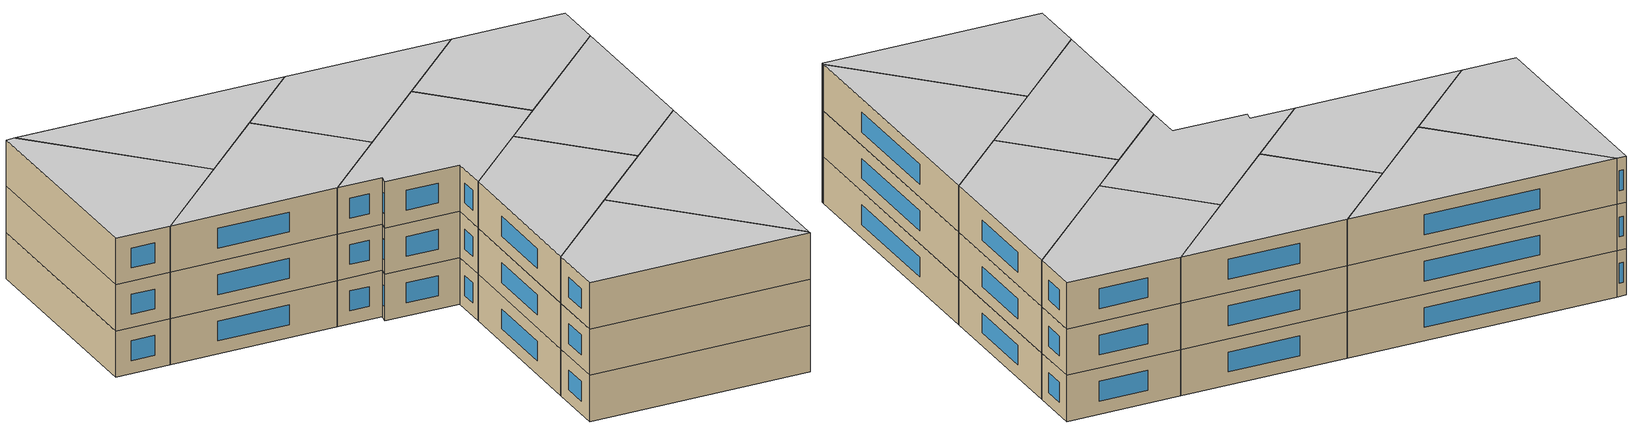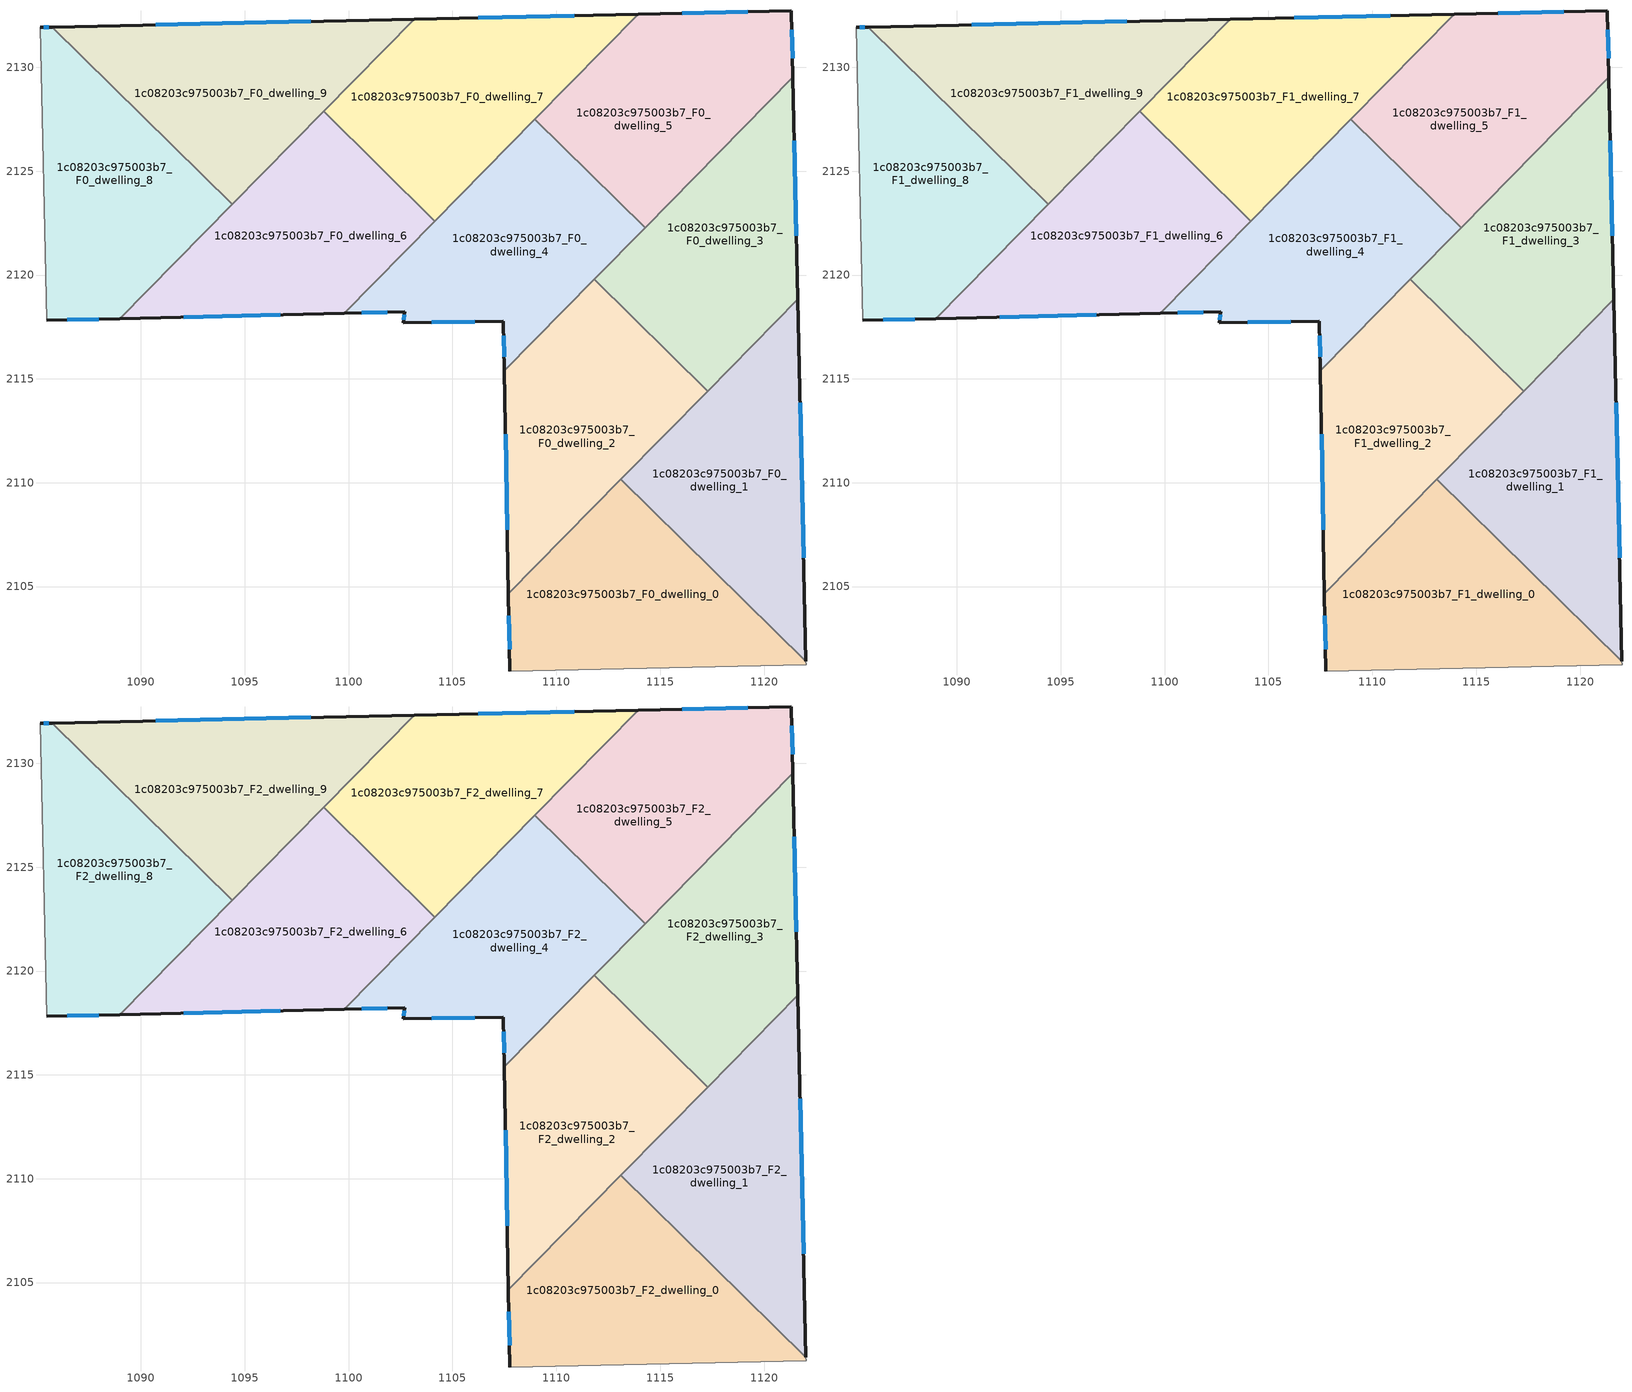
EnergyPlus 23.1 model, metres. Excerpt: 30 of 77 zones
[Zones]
1c08203c975003b7_F0_dwelling_0
 floor ground (EU_floor_Construction): 1122.02,2101.4 1122.02,2101.24 1107.77,2100.92 1107.7,2104.67 1113.1,2110.17 z0
 wall outside (EU_wall_Construction): 1107.7,2104.67 1107.77,2100.92 z0:3
 wall adiabatic (EU_wall_Construction): 1107.77,2100.92 1122.02,2101.24 1122.02,2101.4 z0:3
 wall to 1c08203c975003b7_F0_dwelling_1 (EU_wall_Construction): 1122.02,2101.4 1113.1,2110.17 z0:3
 wall to 1c08203c975003b7_F0_dwelling_2 (EU_wall_Construction): 1113.1,2110.17 1107.7,2104.67 z0:3
 window (EU_Window_Construction): 1107.71,2103.6 1107.74,2101.99 z0.86:2.14
1c08203c975003b7_F0_dwelling_1
 floor ground (EU_floor_Construction): 1121.63,2118.83 1122.02,2101.4 1113.1,2110.17 z0
 wall outside (EU_wall_Construction): 1122.02,2101.4 1121.63,2118.83 z0:3
 wall to 1c08203c975003b7_F0_dwelling_3 (EU_wall_Construction): 1121.63,2118.83 1117.28,2114.41 z0:3
 wall to 1c08203c975003b7_F0_dwelling_2 (EU_wall_Construction): 1117.28,2114.41 1113.1,2110.16 z0:3
 window (EU_Window_Construction): 1121.91,2106.38 1121.74,2113.85 z0.86:2.14
1c08203c975003b7_F0_dwelling_2
 floor ground (EU_floor_Construction): 1117.28,2114.41 1107.7,2104.67 1107.5,2115.39 1111.82,2119.79 z0
 wall outside (EU_wall_Construction): 1107.5,2115.39 1107.7,2104.67 z0:3
 wall to 1c08203c975003b7_F0_dwelling_3 (EU_wall_Construction): 1117.28,2114.41 1111.82,2119.79 z0:3
 wall to 1c08203c975003b7_F0_dwelling_4 (EU_wall_Construction): 1111.82,2119.79 1107.5,2115.39 z0:3
 window (EU_Window_Construction): 1107.55,2112.32 1107.64,2107.73 z0.86:2.14
1c08203c975003b7_F0_dwelling_3
 floor ground (EU_floor_Construction): 1121.39,2129.51 1121.63,2118.83 1117.28,2114.41 1111.82,2119.79 z0
 wall outside (EU_wall_Construction): 1121.63,2118.83 1121.39,2129.51 z0:3
 wall to 1c08203c975003b7_F0_dwelling_5 (EU_wall_Construction): 1121.39,2129.51 1114.28,2122.28 z0:3
 wall to 1c08203c975003b7_F0_dwelling_4 (EU_wall_Construction): 1114.28,2122.28 1111.82,2119.79 z0:3
 window (EU_Window_Construction): 1121.56,2121.88 1121.46,2126.46 z0.86:2.14
1c08203c975003b7_F0_dwelling_4
 floor ground (EU_floor_Construction): 1114.28,2122.28 1107.5,2115.39 1107.45,2117.77 1102.63,2117.7 1102.7,2118.23 1099.79,2118.16 1108.97,2127.5 z0
 wall outside (EU_wall_Construction): 1099.79,2118.16 1102.7,2118.23 1102.63,2117.7 1107.45,2117.77 1107.5,2115.39 z0:3
 wall to 1c08203c975003b7_F0_dwelling_5 (EU_wall_Construction): 1114.28,2122.28 1108.97,2127.5 z0:3
 wall to 1c08203c975003b7_F0_dwelling_7 (EU_wall_Construction): 1108.97,2127.5 1104.15,2122.6 z0:3
 wall to 1c08203c975003b7_F0_dwelling_6 (EU_wall_Construction): 1104.15,2122.6 1099.79,2118.16 z0:3
 window (EU_Window_Construction): 1107.46,2117.09 1107.48,2116.07 / 1104.01,2117.72 1106.08,2117.75 / 1102.68,2118.08 1102.65,2117.85 / 1100.62,2118.18 1101.87,2118.21 z0.86:2.14
1c08203c975003b7_F0_dwelling_5
 floor ground (EU_floor_Construction): 1121.32,2132.72 1121.39,2129.51 1114.28,2122.28 1108.97,2127.5 1113.95,2132.56 z0
 wall outside (EU_wall_Construction): 1121.39,2129.51 1121.32,2132.72 1113.95,2132.56 z0:3
 wall to 1c08203c975003b7_F0_dwelling_7 (EU_wall_Construction): 1113.95,2132.56 1108.97,2127.5 z0:3
 window (EU_Window_Construction): 1119.22,2132.68 1116.06,2132.61 / 1121.37,2130.43 1121.34,2131.81 z0.86:2.14
1c08203c975003b7_F0_dwelling_6
 floor ground (EU_floor_Construction): 1104.16,2122.6 1099.79,2118.16 1088.98,2117.91 1098.79,2127.88 z0
 wall outside (EU_wall_Construction): 1088.98,2117.91 1099.79,2118.16 z0:3
 wall to 1c08203c975003b7_F0_dwelling_7 (EU_wall_Construction): 1104.16,2122.6 1098.79,2127.88 z0:3
 wall to 1c08203c975003b7_F0_dwelling_8 (EU_wall_Construction): 1094.4,2123.41 1088.98,2117.91 z0:3
 wall to 1c08203c975003b7_F0_dwelling_9 (EU_wall_Construction): 1098.79,2127.88 1094.4,2123.41 z0:3
 window (EU_Window_Construction): 1092.07,2117.98 1096.7,2118.09 z0.86:2.14
1c08203c975003b7_F0_dwelling_7
 floor ground (EU_floor_Construction): 1113.95,2132.56 1104.16,2122.6 1098.79,2127.88 1103.16,2132.32 z0
 wall outside (EU_wall_Construction): 1113.95,2132.56 1103.16,2132.32 z0:3
 wall to 1c08203c975003b7_F0_dwelling_9 (EU_wall_Construction): 1103.16,2132.32 1098.79,2127.88 z0:3
 window (EU_Window_Construction): 1110.87,2132.49 1106.25,2132.39 z0.86:2.14
1c08203c975003b7_F0_dwelling_8
 floor ground (EU_floor_Construction): 1094.4,2123.41 1088.98,2117.91 1085.45,2117.82 1085.14,2131.92 1085.73,2131.93 z0
 wall outside (EU_wall_Construction): 1085.45,2117.82 1088.98,2117.91 / 1085.73,2131.93 1085.14,2131.92 z0:3
 wall adiabatic (EU_wall_Construction): 1085.14,2131.92 1085.45,2117.82 z0:3
 wall to 1c08203c975003b7_F0_dwelling_9 (EU_wall_Construction): 1094.4,2123.41 1085.73,2131.93 z0:3
 window (EU_Window_Construction): 1086.46,2117.85 1087.98,2117.88 / 1085.56,2131.93 1085.31,2131.92 z0.86:2.14
1c08203c975003b7_F0_dwelling_9
 floor ground (EU_floor_Construction): 1103.16,2132.32 1094.4,2123.41 1085.73,2131.93 z0
 wall outside (EU_wall_Construction): 1103.16,2132.32 1085.73,2131.93 z0:3
 window (EU_Window_Construction): 1098.18,2132.21 1090.71,2132.04 z0.86:2.14
1c08203c975003b7_F1_dwelling_0
 floor to 1c08203c975003b7_F0_dwelling_0 (EU_floor_Construction): 1122.02,2101.4 1122.02,2101.24 1107.77,2100.92 1107.7,2104.67 1113.1,2110.17 z3
 wall outside (EU_wall_Construction): 1107.7,2104.67 1107.77,2100.92 z3:6
 wall adiabatic (EU_wall_Construction): 1107.77,2100.92 1122.02,2101.24 1122.02,2101.4 z3:6
 wall to 1c08203c975003b7_F1_dwelling_1 (EU_wall_Construction): 1122.02,2101.4 1113.1,2110.17 z3:6
 wall to 1c08203c975003b7_F1_dwelling_2 (EU_wall_Construction): 1113.1,2110.17 1107.7,2104.67 z3:6
 window (EU_Window_Construction): 1107.71,2103.6 1107.74,2101.99 z3.86:5.14
1c08203c975003b7_F1_dwelling_1
 floor to 1c08203c975003b7_F0_dwelling_1 (EU_floor_Construction): 1121.63,2118.83 1122.02,2101.4 1113.1,2110.17 z3
 wall outside (EU_wall_Construction): 1122.02,2101.4 1121.63,2118.83 z3:6
 wall to 1c08203c975003b7_F1_dwelling_3 (EU_wall_Construction): 1121.63,2118.83 1117.28,2114.41 z3:6
 wall to 1c08203c975003b7_F1_dwelling_2 (EU_wall_Construction): 1117.28,2114.41 1113.1,2110.16 z3:6
 window (EU_Window_Construction): 1121.91,2106.38 1121.74,2113.85 z3.86:5.14
1c08203c975003b7_F1_dwelling_2
 floor to 1c08203c975003b7_F0_dwelling_2 (EU_floor_Construction): 1117.28,2114.41 1107.7,2104.67 1107.5,2115.39 1111.82,2119.79 z3
 wall outside (EU_wall_Construction): 1107.5,2115.39 1107.7,2104.67 z3:6
 wall to 1c08203c975003b7_F1_dwelling_3 (EU_wall_Construction): 1117.28,2114.41 1111.82,2119.79 z3:6
 wall to 1c08203c975003b7_F1_dwelling_4 (EU_wall_Construction): 1111.82,2119.79 1107.5,2115.39 z3:6
 window (EU_Window_Construction): 1107.55,2112.32 1107.64,2107.73 z3.86:5.14
1c08203c975003b7_F1_dwelling_3
 floor to 1c08203c975003b7_F0_dwelling_3 (EU_floor_Construction): 1121.39,2129.51 1121.63,2118.83 1117.28,2114.41 1111.82,2119.79 z3
 wall outside (EU_wall_Construction): 1121.63,2118.83 1121.39,2129.51 z3:6
 wall to 1c08203c975003b7_F1_dwelling_5 (EU_wall_Construction): 1121.39,2129.51 1114.28,2122.28 z3:6
 wall to 1c08203c975003b7_F1_dwelling_4 (EU_wall_Construction): 1114.28,2122.28 1111.82,2119.79 z3:6
 window (EU_Window_Construction): 1121.56,2121.88 1121.46,2126.46 z3.86:5.14
1c08203c975003b7_F1_dwelling_4
 floor to 1c08203c975003b7_F0_dwelling_4 (EU_floor_Construction): 1114.28,2122.28 1107.5,2115.39 1107.45,2117.77 1102.63,2117.7 1102.7,2118.23 1099.79,2118.16 1108.97,2127.5 z3
 wall outside (EU_wall_Construction): 1099.79,2118.16 1102.7,2118.23 1102.63,2117.7 1107.45,2117.77 1107.5,2115.39 z3:6
 wall to 1c08203c975003b7_F1_dwelling_5 (EU_wall_Construction): 1114.28,2122.28 1108.97,2127.5 z3:6
 wall to 1c08203c975003b7_F1_dwelling_7 (EU_wall_Construction): 1108.97,2127.5 1104.15,2122.6 z3:6
 wall to 1c08203c975003b7_F1_dwelling_6 (EU_wall_Construction): 1104.15,2122.6 1099.79,2118.16 z3:6
 window (EU_Window_Construction): 1107.46,2117.09 1107.48,2116.07 / 1104.01,2117.72 1106.08,2117.75 / 1102.68,2118.08 1102.65,2117.85 / 1100.62,2118.18 1101.87,2118.21 z3.86:5.14
1c08203c975003b7_F1_dwelling_5
 floor to 1c08203c975003b7_F0_dwelling_5 (EU_floor_Construction): 1121.32,2132.72 1121.39,2129.51 1114.28,2122.28 1108.97,2127.5 1113.95,2132.56 z3
 wall outside (EU_wall_Construction): 1121.39,2129.51 1121.32,2132.72 1113.95,2132.56 z3:6
 wall to 1c08203c975003b7_F1_dwelling_7 (EU_wall_Construction): 1113.95,2132.56 1108.97,2127.5 z3:6
 window (EU_Window_Construction): 1119.22,2132.68 1116.06,2132.61 / 1121.37,2130.43 1121.34,2131.81 z3.86:5.14
1c08203c975003b7_F1_dwelling_6
 floor to 1c08203c975003b7_F0_dwelling_6 (EU_floor_Construction): 1104.16,2122.6 1099.79,2118.16 1088.98,2117.91 1098.79,2127.88 z3
 wall outside (EU_wall_Construction): 1088.98,2117.91 1099.79,2118.16 z3:6
 wall to 1c08203c975003b7_F1_dwelling_7 (EU_wall_Construction): 1104.16,2122.6 1098.79,2127.88 z3:6
 wall to 1c08203c975003b7_F1_dwelling_8 (EU_wall_Construction): 1094.4,2123.41 1088.98,2117.91 z3:6
 wall to 1c08203c975003b7_F1_dwelling_9 (EU_wall_Construction): 1098.79,2127.88 1094.4,2123.41 z3:6
 window (EU_Window_Construction): 1092.07,2117.98 1096.7,2118.09 z3.86:5.14
1c08203c975003b7_F1_dwelling_7
 floor to 1c08203c975003b7_F0_dwelling_7 (EU_floor_Construction): 1113.95,2132.56 1104.16,2122.6 1098.79,2127.88 1103.16,2132.32 z3
 wall outside (EU_wall_Construction): 1113.95,2132.56 1103.16,2132.32 z3:6
 wall to 1c08203c975003b7_F1_dwelling_9 (EU_wall_Construction): 1103.16,2132.32 1098.79,2127.88 z3:6
 window (EU_Window_Construction): 1110.87,2132.49 1106.25,2132.39 z3.86:5.14
1c08203c975003b7_F1_dwelling_8
 floor to 1c08203c975003b7_F0_dwelling_8 (EU_floor_Construction): 1094.4,2123.41 1088.98,2117.91 1085.45,2117.82 1085.14,2131.92 1085.73,2131.93 z3
 wall outside (EU_wall_Construction): 1085.45,2117.82 1088.98,2117.91 / 1085.73,2131.93 1085.14,2131.92 z3:6
 wall adiabatic (EU_wall_Construction): 1085.14,2131.92 1085.45,2117.82 z3:6
 wall to 1c08203c975003b7_F1_dwelling_9 (EU_wall_Construction): 1094.4,2123.41 1085.73,2131.93 z3:6
 window (EU_Window_Construction): 1086.46,2117.85 1087.98,2117.88 / 1085.56,2131.93 1085.31,2131.92 z3.86:5.14
1c08203c975003b7_F1_dwelling_9
 floor to 1c08203c975003b7_F0_dwelling_9 (EU_floor_Construction): 1103.16,2132.32 1094.4,2123.41 1085.73,2131.93 z3
 wall outside (EU_wall_Construction): 1103.16,2132.32 1085.73,2131.93 z3:6
 window (EU_Window_Construction): 1098.18,2132.21 1090.71,2132.04 z3.86:5.14
1c08203c975003b7_F2_dwelling_0
 floor to 1c08203c975003b7_F1_dwelling_0 (EU_floor_Construction): 1122.02,2101.4 1122.02,2101.24 1107.77,2100.92 1107.7,2104.67 1113.1,2110.17 z6
 wall outside (EU_wall_Construction): 1107.7,2104.67 1107.77,2100.92 z6:9
 wall adiabatic (EU_wall_Construction): 1107.77,2100.92 1122.02,2101.24 1122.02,2101.4 z6:9
 wall to 1c08203c975003b7_F2_dwelling_1 (EU_wall_Construction): 1122.02,2101.4 1113.1,2110.17 z6:9
 wall to 1c08203c975003b7_F2_dwelling_2 (EU_wall_Construction): 1113.1,2110.17 1107.7,2104.67 z6:9
 window (EU_Window_Construction): 1107.71,2103.6 1107.74,2101.99 z6.86:8.14
 ceiling to 1c08203c975003b7_F3_dwelling_0 (EU_floor_Construction): 1122.02,2101.24 1122.02,2101.4 1113.1,2110.17 1107.7,2104.67 1107.77,2100.92 z9
1c08203c975003b7_F2_dwelling_1
 floor to 1c08203c975003b7_F1_dwelling_1 (EU_floor_Construction): 1121.63,2118.83 1122.02,2101.4 1113.1,2110.17 z6
 wall outside (EU_wall_Construction): 1122.02,2101.4 1121.63,2118.83 z6:9
 wall to 1c08203c975003b7_F2_dwelling_3 (EU_wall_Construction): 1121.63,2118.83 1117.28,2114.41 z6:9
 wall to 1c08203c975003b7_F2_dwelling_2 (EU_wall_Construction): 1117.28,2114.41 1113.1,2110.16 z6:9
 window (EU_Window_Construction): 1121.91,2106.38 1121.74,2113.85 z6.86:8.14
 ceiling to 1c08203c975003b7_F3_dwelling_1 (EU_floor_Construction): 1122.02,2101.4 1121.63,2118.83 1113.1,2110.17 z9
1c08203c975003b7_F2_dwelling_2
 floor to 1c08203c975003b7_F1_dwelling_2 (EU_floor_Construction): 1117.28,2114.41 1107.7,2104.67 1107.5,2115.39 1111.82,2119.79 z6
 wall outside (EU_wall_Construction): 1107.5,2115.39 1107.7,2104.67 z6:9
 wall to 1c08203c975003b7_F2_dwelling_3 (EU_wall_Construction): 1117.28,2114.41 1111.82,2119.79 z6:9
 wall to 1c08203c975003b7_F2_dwelling_4 (EU_wall_Construction): 1111.82,2119.79 1107.5,2115.39 z6:9
 window (EU_Window_Construction): 1107.55,2112.32 1107.64,2107.73 z6.86:8.14
 ceiling to 1c08203c975003b7_F3_dwelling_2 (EU_floor_Construction): 1107.7,2104.67 1117.28,2114.41 1111.82,2119.79 1107.5,2115.39 z9
1c08203c975003b7_F2_dwelling_3
 floor to 1c08203c975003b7_F1_dwelling_3 (EU_floor_Construction): 1121.39,2129.51 1121.63,2118.83 1117.28,2114.41 1111.82,2119.79 z6
 wall outside (EU_wall_Construction): 1121.63,2118.83 1121.39,2129.51 z6:9
 wall to 1c08203c975003b7_F2_dwelling_5 (EU_wall_Construction): 1121.39,2129.51 1114.28,2122.28 z6:9
 wall to 1c08203c975003b7_F2_dwelling_4 (EU_wall_Construction): 1114.28,2122.28 1111.82,2119.79 z6:9
 window (EU_Window_Construction): 1121.56,2121.88 1121.46,2126.46 z6.86:8.14
 ceiling to 1c08203c975003b7_F3_dwelling_3 (EU_floor_Construction): 1117.28,2114.41 1121.63,2118.83 1121.39,2129.51 1111.82,2119.79 z9
1c08203c975003b7_F2_dwelling_4
 floor to 1c08203c975003b7_F1_dwelling_4 (EU_floor_Construction): 1114.28,2122.28 1107.5,2115.39 1107.45,2117.77 1102.63,2117.7 1102.7,2118.23 1099.79,2118.16 1108.97,2127.5 z6
 wall outside (EU_wall_Construction): 1099.79,2118.16 1102.7,2118.23 1102.63,2117.7 1107.45,2117.77 1107.5,2115.39 z6:9
 wall to 1c08203c975003b7_F2_dwelling_5 (EU_wall_Construction): 1114.28,2122.28 1108.97,2127.5 z6:9
 wall to 1c08203c975003b7_F2_dwelling_7 (EU_wall_Construction): 1108.97,2127.5 1104.15,2122.6 z6:9
 wall to 1c08203c975003b7_F2_dwelling_6 (EU_wall_Construction): 1104.15,2122.6 1099.79,2118.16 z6:9
 window (EU_Window_Construction): 1107.46,2117.09 1107.48,2116.07 / 1104.01,2117.72 1106.08,2117.75 / 1102.68,2118.08 1102.65,2117.85 / 1100.62,2118.18 1101.87,2118.21 z6.86:8.14
 ceiling to 1c08203c975003b7_F3_dwelling_4 (EU_floor_Construction): 1107.5,2115.39 1114.28,2122.28 1108.97,2127.5 1099.79,2118.16 1102.7,2118.23 1102.63,2117.7 1107.45,2117.77 z9
1c08203c975003b7_F2_dwelling_5
 floor to 1c08203c975003b7_F1_dwelling_5 (EU_floor_Construction): 1121.32,2132.72 1121.39,2129.51 1114.28,2122.28 1108.97,2127.5 1113.95,2132.56 z6
 wall outside (EU_wall_Construction): 1121.39,2129.51 1121.32,2132.72 1113.95,2132.56 z6:9
 wall to 1c08203c975003b7_F2_dwelling_7 (EU_wall_Construction): 1113.95,2132.56 1108.97,2127.5 z6:9
 window (EU_Window_Construction): 1119.22,2132.68 1116.06,2132.61 / 1121.37,2130.43 1121.34,2131.81 z6.86:8.14
 ceiling to 1c08203c975003b7_F3_dwelling_5 (EU_floor_Construction): 1114.28,2122.28 1121.39,2129.51 1121.32,2132.72 1113.95,2132.56 1108.97,2127.5 z9
1c08203c975003b7_F2_dwelling_6
 floor to 1c08203c975003b7_F1_dwelling_6 (EU_floor_Construction): 1104.16,2122.6 1099.79,2118.16 1088.98,2117.91 1098.79,2127.88 z6
 wall outside (EU_wall_Construction): 1088.98,2117.91 1099.79,2118.16 z6:9
 wall to 1c08203c975003b7_F2_dwelling_7 (EU_wall_Construction): 1104.16,2122.6 1098.79,2127.88 z6:9
 wall to 1c08203c975003b7_F2_dwelling_8 (EU_wall_Construction): 1094.4,2123.41 1088.98,2117.91 z6:9
 wall to 1c08203c975003b7_F2_dwelling_9 (EU_wall_Construction): 1098.79,2127.88 1094.4,2123.41 z6:9
 window (EU_Window_Construction): 1092.07,2117.98 1096.7,2118.09 z6.86:8.14
 ceiling to 1c08203c975003b7_F3_dwelling_6 (EU_floor_Construction): 1099.79,2118.16 1104.16,2122.6 1098.79,2127.88 1088.98,2117.91 z9
1c08203c975003b7_F2_dwelling_7
 floor to 1c08203c975003b7_F1_dwelling_7 (EU_floor_Construction): 1113.95,2132.56 1104.16,2122.6 1098.79,2127.88 1103.16,2132.32 z6
 wall outside (EU_wall_Construction): 1113.95,2132.56 1103.16,2132.32 z6:9
 wall to 1c08203c975003b7_F2_dwelling_9 (EU_wall_Construction): 1103.16,2132.32 1098.79,2127.88 z6:9
 window (EU_Window_Construction): 1110.87,2132.49 1106.25,2132.39 z6.86:8.14
 ceiling to 1c08203c975003b7_F3_dwelling_7 (EU_floor_Construction): 1104.16,2122.6 1113.95,2132.56 1103.16,2132.32 1098.79,2127.88 z9
1c08203c975003b7_F2_dwelling_8
 floor to 1c08203c975003b7_F1_dwelling_8 (EU_floor_Construction): 1094.4,2123.41 1088.98,2117.91 1085.45,2117.82 1085.14,2131.92 1085.73,2131.93 z6
 wall outside (EU_wall_Construction): 1085.45,2117.82 1088.98,2117.91 / 1085.73,2131.93 1085.14,2131.92 z6:9
 wall adiabatic (EU_wall_Construction): 1085.14,2131.92 1085.45,2117.82 z6:9
 wall to 1c08203c975003b7_F2_dwelling_9 (EU_wall_Construction): 1094.4,2123.41 1085.73,2131.93 z6:9
 window (EU_Window_Construction): 1086.46,2117.85 1087.98,2117.88 / 1085.56,2131.93 1085.31,2131.92 z6.86:8.14
 ceiling to 1c08203c975003b7_F3_dwelling_8 (EU_floor_Construction): 1088.98,2117.91 1094.4,2123.41 1085.73,2131.93 1085.14,2131.92 1085.45,2117.82 z9
1c08203c975003b7_F2_dwelling_9
 floor to 1c08203c975003b7_F1_dwelling_9 (EU_floor_Construction): 1103.16,2132.32 1094.4,2123.41 1085.73,2131.93 z6
 wall outside (EU_wall_Construction): 1103.16,2132.32 1085.73,2131.93 z6:9
 window (EU_Window_Construction): 1098.18,2132.21 1090.71,2132.04 z6.86:8.14
 ceiling to 1c08203c975003b7_F3_dwelling_9 (EU_floor_Construction): 1094.4,2123.41 1103.16,2132.32 1085.73,2131.93 z9
[Building]
EU S2 Campaign: North Axis=0; Terrain=City; Solar Distribution=FullExterior
[Site:Location]
Helsinki-Vantaa.AP: Latitude=60.317; Longitude=24.963; Time Zone=2; Elevation=54.6
[SizingPeriod:WeatherFileDays]
AnnualSizingPeriod: Begin Month=1; Begin Day of Month=1; End Month=12; End Day of Month=31; Day of Week for Start Day=Monday; Use Weather File Daylight Saving Period=No; Use Weather File Rain and Snow Indicators=No
[MATERIAL]
EU_InternalMass_Material: Roughness=MediumRough; Thickness=0.1; Conductivity=1; Density=1800; Specific Heat=900; Thermal Absorptance=0.9; Solar Absorptance=0.7; Visible Absorptance=0.7
[MATERIAL:NOMASS] Roughness=MediumRough; Thermal Absorptance=0.9; Solar Absorptance=0.7; Visible Absorptance=0.7
Name | Thermal Resistance
EU_wall_NoMass | 1.10183
EU_floor_NoMass | 1.70606
[WINDOWMATERIAL:SIMPLEGLAZINGSYSTEM]
EU_Window_SimpleGlazing: UFactor=3.11035; Solar Heat Gain Coefficient=0.8; Visible Transmittance=0.8
[CONSTRUCTION]
EU_wall_Construction: EU_wall_NoMass
EU_floor_Construction: EU_floor_NoMass
EU_Window_Construction: EU_Window_SimpleGlazing
EU_InternalMass_Construction: EU_InternalMass_Material
[ZONE] Type=1; Multiplier=1; Ceiling Height=autocalculate; Floor Area=autocalculate; Part of Total Floor Area=Yes
Name | Volume
1c08203c975003b7_F0_dwelling_0; 1c08203c975003b7_F1_dwelling_0; 1c08203c975003b7_F2_dwelling_0 | 228.056
1c08203c975003b7_F0_dwelling_1; 1c08203c975003b7_F1_dwelling_1; 1c08203c975003b7_F2_dwelling_1; 1c08203c975003b7_F0_dwelling_3; 1c08203c975003b7_F1_dwelling_3; 1c08203c975003b7_F2_dwelling_3 | 228.021
1c08203c975003b7_F0_dwelling_2; 1c08203c975003b7_F1_dwelling_2; 1c08203c975003b7_F2_dwelling_2 | 228.023
1c08203c975003b7_F0_dwelling_4; 1c08203c975003b7_F1_dwelling_4; 1c08203c975003b7_F2_dwelling_4 | 228.004
1c08203c975003b7_F0_dwelling_5; 1c08203c975003b7_F1_dwelling_5; 1c08203c975003b7_F2_dwelling_5 | 228.006
1c08203c975003b7_F0_dwelling_6; 1c08203c975003b7_F1_dwelling_6; 1c08203c975003b7_F2_dwelling_6 | 228.03
1c08203c975003b7_F0_dwelling_7; 1c08203c975003b7_F1_dwelling_7; 1c08203c975003b7_F2_dwelling_7 | 228.051
1c08203c975003b7_F0_dwelling_8; 1c08203c975003b7_F1_dwelling_8; 1c08203c975003b7_F2_dwelling_8 | 227.993
1c08203c975003b7_F0_dwelling_9; 1c08203c975003b7_F1_dwelling_9; 1c08203c975003b7_F2_dwelling_9 | 228.034
[INTERNALMASS] Construction=EU_InternalMass_Construction
Name | Zone or ZoneList | Surface Area
1c08203c975003b7_F0_dwelling_0_EU_InternalMass | 1c08203c975003b7_F0_dwelling_0 | 76.0185
1c08203c975003b7_F0_dwelling_1_EU_InternalMass | 1c08203c975003b7_F0_dwelling_1 | 76.0068
1c08203c975003b7_F0_dwelling_2_EU_InternalMass | 1c08203c975003b7_F0_dwelling_2 | 76.0076
1c08203c975003b7_F0_dwelling_3_EU_InternalMass | 1c08203c975003b7_F0_dwelling_3 | 76.0073
1c08203c975003b7_F0_dwelling_4_EU_InternalMass | 1c08203c975003b7_F0_dwelling_4 | 76.0009
1c08203c975003b7_F0_dwelling_5_EU_InternalMass | 1c08203c975003b7_F0_dwelling_5 | 76.0022
1c08203c975003b7_F0_dwelling_6_EU_InternalMass | 1c08203c975003b7_F0_dwelling_6 | 76.0102
1c08203c975003b7_F0_dwelling_7_EU_InternalMass | 1c08203c975003b7_F0_dwelling_7 | 76.0167
1c08203c975003b7_F0_dwelling_8_EU_InternalMass | 1c08203c975003b7_F0_dwelling_8 | 75.9974
1c08203c975003b7_F0_dwelling_9_EU_InternalMass | 1c08203c975003b7_F0_dwelling_9 | 76.0113
1c08203c975003b7_F1_dwelling_0_EU_InternalMass | 1c08203c975003b7_F1_dwelling_0 | 76.0185
1c08203c975003b7_F1_dwelling_1_EU_InternalMass | 1c08203c975003b7_F1_dwelling_1 | 76.0068
1c08203c975003b7_F1_dwelling_2_EU_InternalMass | 1c08203c975003b7_F1_dwelling_2 | 76.0076
1c08203c975003b7_F1_dwelling_3_EU_InternalMass | 1c08203c975003b7_F1_dwelling_3 | 76.0073
1c08203c975003b7_F1_dwelling_4_EU_InternalMass | 1c08203c975003b7_F1_dwelling_4 | 76.0009
1c08203c975003b7_F1_dwelling_5_EU_InternalMass | 1c08203c975003b7_F1_dwelling_5 | 76.0022
1c08203c975003b7_F1_dwelling_6_EU_InternalMass | 1c08203c975003b7_F1_dwelling_6 | 76.0102
1c08203c975003b7_F1_dwelling_7_EU_InternalMass | 1c08203c975003b7_F1_dwelling_7 | 76.0167
1c08203c975003b7_F1_dwelling_8_EU_InternalMass | 1c08203c975003b7_F1_dwelling_8 | 75.9974
1c08203c975003b7_F1_dwelling_9_EU_InternalMass | 1c08203c975003b7_F1_dwelling_9 | 76.0113
1c08203c975003b7_F2_dwelling_0_EU_InternalMass | 1c08203c975003b7_F2_dwelling_0 | 76.0185
1c08203c975003b7_F2_dwelling_1_EU_InternalMass | 1c08203c975003b7_F2_dwelling_1 | 76.0068
1c08203c975003b7_F2_dwelling_2_EU_InternalMass | 1c08203c975003b7_F2_dwelling_2 | 76.0076
1c08203c975003b7_F2_dwelling_3_EU_InternalMass | 1c08203c975003b7_F2_dwelling_3 | 76.0073
1c08203c975003b7_F2_dwelling_4_EU_InternalMass | 1c08203c975003b7_F2_dwelling_4 | 76.0009
1c08203c975003b7_F2_dwelling_5_EU_InternalMass | 1c08203c975003b7_F2_dwelling_5 | 76.0022
1c08203c975003b7_F2_dwelling_6_EU_InternalMass | 1c08203c975003b7_F2_dwelling_6 | 76.0102
1c08203c975003b7_F2_dwelling_7_EU_InternalMass | 1c08203c975003b7_F2_dwelling_7 | 76.0167
1c08203c975003b7_F2_dwelling_8_EU_InternalMass | 1c08203c975003b7_F2_dwelling_8 | 75.9974
1c08203c975003b7_F2_dwelling_9_EU_InternalMass | 1c08203c975003b7_F2_dwelling_9 | 76.0113
[OTHEREQUIPMENT] Fuel Type=Electricity; Design Level Calculation Method=Watts/Area; Power per Zone Floor Area=1; Fraction Latent=0; Fraction Radiant=0; Fraction Lost=0; Carbon Dioxide Generation Rate=0; EndUse Subcategory=EU_Step8_InternalGains
Name | Zone or ZoneList or Space or SpaceList | Schedule
EU_Step8_InternalGain_1c08203c975003b7_F0_dwelling_0_f000 | 1c08203c975003b7_F0_dwelling_0 | EU_Step8_GainSchedule_1c08203c975003b7_F0_dwelling_0_f000
EU_Step8_InternalGain_1c08203c975003b7_F0_dwelling_1_f000 | 1c08203c975003b7_F0_dwelling_1 | EU_Step8_GainSchedule_1c08203c975003b7_F0_dwelling_1_f000
EU_Step8_InternalGain_1c08203c975003b7_F0_dwelling_2_f000 | 1c08203c975003b7_F0_dwelling_2 | EU_Step8_GainSchedule_1c08203c975003b7_F0_dwelling_2_f000
EU_Step8_InternalGain_1c08203c975003b7_F0_dwelling_3_f000 | 1c08203c975003b7_F0_dwelling_3 | EU_Step8_GainSchedule_1c08203c975003b7_F0_dwelling_3_f000
EU_Step8_InternalGain_1c08203c975003b7_F0_dwelling_4_f000 | 1c08203c975003b7_F0_dwelling_4 | EU_Step8_GainSchedule_1c08203c975003b7_F0_dwelling_4_f000
EU_Step8_InternalGain_1c08203c975003b7_F0_dwelling_5_f000 | 1c08203c975003b7_F0_dwelling_5 | EU_Step8_GainSchedule_1c08203c975003b7_F0_dwelling_5_f000
EU_Step8_InternalGain_1c08203c975003b7_F0_dwelling_6_f000 | 1c08203c975003b7_F0_dwelling_6 | EU_Step8_GainSchedule_1c08203c975003b7_F0_dwelling_6_f000
EU_Step8_InternalGain_1c08203c975003b7_F0_dwelling_7_f000 | 1c08203c975003b7_F0_dwelling_7 | EU_Step8_GainSchedule_1c08203c975003b7_F0_dwelling_7_f000
EU_Step8_InternalGain_1c08203c975003b7_F0_dwelling_8_f000 | 1c08203c975003b7_F0_dwelling_8 | EU_Step8_GainSchedule_1c08203c975003b7_F0_dwelling_8_f000
EU_Step8_InternalGain_1c08203c975003b7_F0_dwelling_9_f000 | 1c08203c975003b7_F0_dwelling_9 | EU_Step8_GainSchedule_1c08203c975003b7_F0_dwelling_9_f000
EU_Step8_InternalGain_1c08203c975003b7_F1_dwelling_0_f000 | 1c08203c975003b7_F1_dwelling_0 | EU_Step8_GainSchedule_1c08203c975003b7_F1_dwelling_0_f000
EU_Step8_InternalGain_1c08203c975003b7_F1_dwelling_1_f000 | 1c08203c975003b7_F1_dwelling_1 | EU_Step8_GainSchedule_1c08203c975003b7_F1_dwelling_1_f000
EU_Step8_InternalGain_1c08203c975003b7_F1_dwelling_2_f000 | 1c08203c975003b7_F1_dwelling_2 | EU_Step8_GainSchedule_1c08203c975003b7_F1_dwelling_2_f000
EU_Step8_InternalGain_1c08203c975003b7_F1_dwelling_3_f000 | 1c08203c975003b7_F1_dwelling_3 | EU_Step8_GainSchedule_1c08203c975003b7_F1_dwelling_3_f000
EU_Step8_InternalGain_1c08203c975003b7_F1_dwelling_4_f000 | 1c08203c975003b7_F1_dwelling_4 | EU_Step8_GainSchedule_1c08203c975003b7_F1_dwelling_4_f000
EU_Step8_InternalGain_1c08203c975003b7_F1_dwelling_5_f000 | 1c08203c975003b7_F1_dwelling_5 | EU_Step8_GainSchedule_1c08203c975003b7_F1_dwelling_5_f000
EU_Step8_InternalGain_1c08203c975003b7_F1_dwelling_6_f000 | 1c08203c975003b7_F1_dwelling_6 | EU_Step8_GainSchedule_1c08203c975003b7_F1_dwelling_6_f000
EU_Step8_InternalGain_1c08203c975003b7_F1_dwelling_7_f000 | 1c08203c975003b7_F1_dwelling_7 | EU_Step8_GainSchedule_1c08203c975003b7_F1_dwelling_7_f000
EU_Step8_InternalGain_1c08203c975003b7_F1_dwelling_8_f000 | 1c08203c975003b7_F1_dwelling_8 | EU_Step8_GainSchedule_1c08203c975003b7_F1_dwelling_8_f000
EU_Step8_InternalGain_1c08203c975003b7_F1_dwelling_9_f000 | 1c08203c975003b7_F1_dwelling_9 | EU_Step8_GainSchedule_1c08203c975003b7_F1_dwelling_9_f000
EU_Step8_InternalGain_1c08203c975003b7_F2_dwelling_0_f000 | 1c08203c975003b7_F2_dwelling_0 | EU_Step8_GainSchedule_1c08203c975003b7_F2_dwelling_0_f000
EU_Step8_InternalGain_1c08203c975003b7_F2_dwelling_1_f000 | 1c08203c975003b7_F2_dwelling_1 | EU_Step8_GainSchedule_1c08203c975003b7_F2_dwelling_1_f000
EU_Step8_InternalGain_1c08203c975003b7_F2_dwelling_2_f000 | 1c08203c975003b7_F2_dwelling_2 | EU_Step8_GainSchedule_1c08203c975003b7_F2_dwelling_2_f000
EU_Step8_InternalGain_1c08203c975003b7_F2_dwelling_3_f000 | 1c08203c975003b7_F2_dwelling_3 | EU_Step8_GainSchedule_1c08203c975003b7_F2_dwelling_3_f000
EU_Step8_InternalGain_1c08203c975003b7_F2_dwelling_4_f000 | 1c08203c975003b7_F2_dwelling_4 | EU_Step8_GainSchedule_1c08203c975003b7_F2_dwelling_4_f000
EU_Step8_InternalGain_1c08203c975003b7_F2_dwelling_5_f000 | 1c08203c975003b7_F2_dwelling_5 | EU_Step8_GainSchedule_1c08203c975003b7_F2_dwelling_5_f000
EU_Step8_InternalGain_1c08203c975003b7_F2_dwelling_6_f000 | 1c08203c975003b7_F2_dwelling_6 | EU_Step8_GainSchedule_1c08203c975003b7_F2_dwelling_6_f000
EU_Step8_InternalGain_1c08203c975003b7_F2_dwelling_7_f000 | 1c08203c975003b7_F2_dwelling_7 | EU_Step8_GainSchedule_1c08203c975003b7_F2_dwelling_7_f000
EU_Step8_InternalGain_1c08203c975003b7_F2_dwelling_8_f000 | 1c08203c975003b7_F2_dwelling_8 | EU_Step8_GainSchedule_1c08203c975003b7_F2_dwelling_8_f000
EU_Step8_InternalGain_1c08203c975003b7_F2_dwelling_9_f000 | 1c08203c975003b7_F2_dwelling_9 | EU_Step8_GainSchedule_1c08203c975003b7_F2_dwelling_9_f000
[ZONEVENTILATION:DESIGNFLOWRATE] Schedule=EU_AlwaysOn; Design Flow Rate Calculation Method=AirChanges/Hour; Air Changes per Hour=0.756316; Ventilation Type=Natural; Fan Pressure Rise=0; Fan Total Efficiency=1; Constant Term Coefficient=1; Temperature Term Coefficient=0; Velocity Term Coefficient=0; Velocity Squared Term Coefficient=0; Minimum Indoor Temperature=-100; Maximum Indoor Temperature=100; Delta Temperature=-100; Minimum Outdoor Temperature=-100; Maximum Outdoor Temperature=100; Maximum Wind Speed=40
Name | Zone or ZoneList or Space or SpaceList
EU_ConstantAir_1c08203c975003b7_F0_dwelling_0 | 1c08203c975003b7_F0_dwelling_0
EU_ConstantAir_1c08203c975003b7_F0_dwelling_1 | 1c08203c975003b7_F0_dwelling_1
EU_ConstantAir_1c08203c975003b7_F0_dwelling_2 | 1c08203c975003b7_F0_dwelling_2
EU_ConstantAir_1c08203c975003b7_F0_dwelling_3 | 1c08203c975003b7_F0_dwelling_3
EU_ConstantAir_1c08203c975003b7_F0_dwelling_4 | 1c08203c975003b7_F0_dwelling_4
EU_ConstantAir_1c08203c975003b7_F0_dwelling_5 | 1c08203c975003b7_F0_dwelling_5
EU_ConstantAir_1c08203c975003b7_F0_dwelling_6 | 1c08203c975003b7_F0_dwelling_6
EU_ConstantAir_1c08203c975003b7_F0_dwelling_7 | 1c08203c975003b7_F0_dwelling_7
EU_ConstantAir_1c08203c975003b7_F0_dwelling_8 | 1c08203c975003b7_F0_dwelling_8
EU_ConstantAir_1c08203c975003b7_F0_dwelling_9 | 1c08203c975003b7_F0_dwelling_9
EU_ConstantAir_1c08203c975003b7_F1_dwelling_0 | 1c08203c975003b7_F1_dwelling_0
EU_ConstantAir_1c08203c975003b7_F1_dwelling_1 | 1c08203c975003b7_F1_dwelling_1
EU_ConstantAir_1c08203c975003b7_F1_dwelling_2 | 1c08203c975003b7_F1_dwelling_2
EU_ConstantAir_1c08203c975003b7_F1_dwelling_3 | 1c08203c975003b7_F1_dwelling_3
EU_ConstantAir_1c08203c975003b7_F1_dwelling_4 | 1c08203c975003b7_F1_dwelling_4
EU_ConstantAir_1c08203c975003b7_F1_dwelling_5 | 1c08203c975003b7_F1_dwelling_5
EU_ConstantAir_1c08203c975003b7_F1_dwelling_6 | 1c08203c975003b7_F1_dwelling_6
EU_ConstantAir_1c08203c975003b7_F1_dwelling_7 | 1c08203c975003b7_F1_dwelling_7
EU_ConstantAir_1c08203c975003b7_F1_dwelling_8 | 1c08203c975003b7_F1_dwelling_8
EU_ConstantAir_1c08203c975003b7_F1_dwelling_9 | 1c08203c975003b7_F1_dwelling_9
EU_ConstantAir_1c08203c975003b7_F2_dwelling_0 | 1c08203c975003b7_F2_dwelling_0
EU_ConstantAir_1c08203c975003b7_F2_dwelling_1 | 1c08203c975003b7_F2_dwelling_1
EU_ConstantAir_1c08203c975003b7_F2_dwelling_2 | 1c08203c975003b7_F2_dwelling_2
EU_ConstantAir_1c08203c975003b7_F2_dwelling_3 | 1c08203c975003b7_F2_dwelling_3
EU_ConstantAir_1c08203c975003b7_F2_dwelling_4 | 1c08203c975003b7_F2_dwelling_4
EU_ConstantAir_1c08203c975003b7_F2_dwelling_5 | 1c08203c975003b7_F2_dwelling_5
EU_ConstantAir_1c08203c975003b7_F2_dwelling_6 | 1c08203c975003b7_F2_dwelling_6
EU_ConstantAir_1c08203c975003b7_F2_dwelling_7 | 1c08203c975003b7_F2_dwelling_7
EU_ConstantAir_1c08203c975003b7_F2_dwelling_8 | 1c08203c975003b7_F2_dwelling_8
EU_ConstantAir_1c08203c975003b7_F2_dwelling_9 | 1c08203c975003b7_F2_dwelling_9
[HVACTEMPLATE:THERMOSTAT] Constant Heating Setpoint=20; Constant Cooling Setpoint=50
EU_HeatOnly_1c08203c975003b7_F0_dwelling_0; EU_HeatOnly_1c08203c975003b7_F0_dwelling_1; EU_HeatOnly_1c08203c975003b7_F0_dwelling_2; EU_HeatOnly_1c08203c975003b7_F0_dwelling_3; EU_HeatOnly_1c08203c975003b7_F0_dwelling_4; EU_HeatOnly_1c08203c975003b7_F0_dwelling_5; EU_HeatOnly_1c08203c975003b7_F0_dwelling_6; EU_HeatOnly_1c08203c975003b7_F0_dwelling_7; EU_HeatOnly_1c08203c975003b7_F0_dwelling_8; EU_HeatOnly_1c08203c975003b7_F0_dwelling_9; EU_HeatOnly_1c08203c975003b7_F1_dwelling_0; EU_HeatOnly_1c08203c975003b7_F1_dwelling_1; EU_HeatOnly_1c08203c975003b7_F1_dwelling_2; EU_HeatOnly_1c08203c975003b7_F1_dwelling_3; EU_HeatOnly_1c08203c975003b7_F1_dwelling_4; EU_HeatOnly_1c08203c975003b7_F1_dwelling_5; EU_HeatOnly_1c08203c975003b7_F1_dwelling_6; EU_HeatOnly_1c08203c975003b7_F1_dwelling_7; EU_HeatOnly_1c08203c975003b7_F1_dwelling_8; EU_HeatOnly_1c08203c975003b7_F1_dwelling_9; EU_HeatOnly_1c08203c975003b7_F2_dwelling_0; EU_HeatOnly_1c08203c975003b7_F2_dwelling_1; EU_HeatOnly_1c08203c975003b7_F2_dwelling_2; EU_HeatOnly_1c08203c975003b7_F2_dwelling_3; EU_HeatOnly_1c08203c975003b7_F2_dwelling_4; EU_HeatOnly_1c08203c975003b7_F2_dwelling_5; EU_HeatOnly_1c08203c975003b7_F2_dwelling_6; EU_HeatOnly_1c08203c975003b7_F2_dwelling_7; EU_HeatOnly_1c08203c975003b7_F2_dwelling_8; EU_HeatOnly_1c08203c975003b7_F2_dwelling_9; EU_HeatOnly_1c08203c975003b7_F3_dwelling_0; EU_HeatOnly_1c08203c975003b7_F3_dwelling_1; EU_HeatOnly_1c08203c975003b7_F3_dwelling_2; EU_HeatOnly_1c08203c975003b7_F3_dwelling_3; EU_HeatOnly_1c08203c975003b7_F3_dwelling_4; EU_HeatOnly_1c08203c975003b7_F3_dwelling_5; EU_HeatOnly_1c08203c975003b7_F3_dwelling_6; EU_HeatOnly_1c08203c975003b7_F3_dwelling_7; EU_HeatOnly_1c08203c975003b7_F3_dwelling_8; EU_HeatOnly_1c08203c975003b7_F3_dwelling_9; EU_HeatOnly_1c08203c975003b7_F4_dwelling_0; EU_HeatOnly_1c08203c975003b7_F4_dwelling_1
[HVACTEMPLATE:ZONE:IDEALLOADSAIRSYSTEM] System Availability Schedule=EU_AlwaysOn; Maximum Heating Supply Air Temperature=50; Minimum Cooling Supply Air Temperature=13; Maximum Heating Supply Air Humidity Ratio=0.0156; Minimum Cooling Supply Air Humidity Ratio=0.0077; Heating Limit=NoLimit; Cooling Limit=NoLimit; Heating Availability Schedule=EU_AlwaysOn; Cooling Availability Schedule=EU_CoolingOff; Dehumidification Control Type=ConstantSensibleHeatRatio; Cooling Sensible Heat Ratio=0.7; Dehumidification Setpoint=60; Humidification Control Type=None; Humidification Setpoint=30; Outdoor Air Method=None; Outdoor Air Flow Rate per Person=0.00944; Outdoor Air Flow Rate per Zone Floor Area=0; Outdoor Air Flow Rate per Zone=0; Demand Controlled Ventilation Type=None; Outdoor Air Economizer Type=NoEconomizer; Heat Recovery Type=None; Sensible Heat Recovery Effectiveness=0.7; Latent Heat Recovery Effectiveness=0.65
Name | Template Thermostat
1c08203c975003b7_F0_dwelling_0 | EU_HeatOnly_1c08203c975003b7_F0_dwelling_0
1c08203c975003b7_F0_dwelling_1 | EU_HeatOnly_1c08203c975003b7_F0_dwelling_1
1c08203c975003b7_F0_dwelling_2 | EU_HeatOnly_1c08203c975003b7_F0_dwelling_2
1c08203c975003b7_F0_dwelling_3 | EU_HeatOnly_1c08203c975003b7_F0_dwelling_3
1c08203c975003b7_F0_dwelling_4 | EU_HeatOnly_1c08203c975003b7_F0_dwelling_4
1c08203c975003b7_F0_dwelling_5 | EU_HeatOnly_1c08203c975003b7_F0_dwelling_5
1c08203c975003b7_F0_dwelling_6 | EU_HeatOnly_1c08203c975003b7_F0_dwelling_6
1c08203c975003b7_F0_dwelling_7 | EU_HeatOnly_1c08203c975003b7_F0_dwelling_7
1c08203c975003b7_F0_dwelling_8 | EU_HeatOnly_1c08203c975003b7_F0_dwelling_8
1c08203c975003b7_F0_dwelling_9 | EU_HeatOnly_1c08203c975003b7_F0_dwelling_9
1c08203c975003b7_F1_dwelling_0 | EU_HeatOnly_1c08203c975003b7_F1_dwelling_0
1c08203c975003b7_F1_dwelling_1 | EU_HeatOnly_1c08203c975003b7_F1_dwelling_1
1c08203c975003b7_F1_dwelling_2 | EU_HeatOnly_1c08203c975003b7_F1_dwelling_2
1c08203c975003b7_F1_dwelling_3 | EU_HeatOnly_1c08203c975003b7_F1_dwelling_3
1c08203c975003b7_F1_dwelling_4 | EU_HeatOnly_1c08203c975003b7_F1_dwelling_4
1c08203c975003b7_F1_dwelling_5 | EU_HeatOnly_1c08203c975003b7_F1_dwelling_5
1c08203c975003b7_F1_dwelling_6 | EU_HeatOnly_1c08203c975003b7_F1_dwelling_6
1c08203c975003b7_F1_dwelling_7 | EU_HeatOnly_1c08203c975003b7_F1_dwelling_7
1c08203c975003b7_F1_dwelling_8 | EU_HeatOnly_1c08203c975003b7_F1_dwelling_8
1c08203c975003b7_F1_dwelling_9 | EU_HeatOnly_1c08203c975003b7_F1_dwelling_9
1c08203c975003b7_F2_dwelling_0 | EU_HeatOnly_1c08203c975003b7_F2_dwelling_0
1c08203c975003b7_F2_dwelling_1 | EU_HeatOnly_1c08203c975003b7_F2_dwelling_1
1c08203c975003b7_F2_dwelling_2 | EU_HeatOnly_1c08203c975003b7_F2_dwelling_2
1c08203c975003b7_F2_dwelling_3 | EU_HeatOnly_1c08203c975003b7_F2_dwelling_3
1c08203c975003b7_F2_dwelling_4 | EU_HeatOnly_1c08203c975003b7_F2_dwelling_4
1c08203c975003b7_F2_dwelling_5 | EU_HeatOnly_1c08203c975003b7_F2_dwelling_5
1c08203c975003b7_F2_dwelling_6 | EU_HeatOnly_1c08203c975003b7_F2_dwelling_6
1c08203c975003b7_F2_dwelling_7 | EU_HeatOnly_1c08203c975003b7_F2_dwelling_7
1c08203c975003b7_F2_dwelling_8 | EU_HeatOnly_1c08203c975003b7_F2_dwelling_8
1c08203c975003b7_F2_dwelling_9 | EU_HeatOnly_1c08203c975003b7_F2_dwelling_9
[SIZING:ZONE] Zone Cooling Design Supply Air Temperature Input Method=SupplyAirTemperature; Zone Cooling Design Supply Air Temperature=13; Zone Heating Design Supply Air Temperature Input Method=SupplyAirTemperature; Zone Heating Design Supply Air Temperature=50; Zone Cooling Design Supply Air Humidity Ratio=0.008; Zone Heating Design Supply Air Humidity Ratio=0.008; Cooling Design Air Flow Method=DesignDay; Cooling Design Air Flow Rate=0; Cooling Minimum Air Flow per Zone Floor Area=0.000762; Cooling Minimum Air Flow=0; Cooling Minimum Air Flow Fraction=0.2; Heating Design Air Flow Method=DesignDay; Heating Design Air Flow Rate=0; Heating Maximum Air Flow per Zone Floor Area=0.002032; Heating Maximum Air Flow=0.141576; Heating Maximum Air Flow Fraction=0.3; Account for Dedicated Outdoor Air System=No; Dedicated Outdoor Air System Control Strategy=NeutralSupplyAir; Dedicated Outdoor Air Low Setpoint Temperature for Design=autosize; Dedicated Outdoor Air High Setpoint Temperature for Design=autosize; Zone Load Sizing Method=Sensible Load Only No Latent Load; Zone Latent Cooling Design Supply Air Humidity Ratio Input Method=HumidityRatioDifference; Zone Cooling Design Supply Air Humidity Ratio Difference=0.005; Zone Latent Heating Design Supply Air Humidity Ratio Input Method=HumidityRatioDifference; Zone Humidification Design Supply Air Humidity Ratio Difference=0.005
1c08203c975003b7_F0_dwelling_0; 1c08203c975003b7_F0_dwelling_1; 1c08203c975003b7_F0_dwelling_2; 1c08203c975003b7_F0_dwelling_3; 1c08203c975003b7_F0_dwelling_4; 1c08203c975003b7_F0_dwelling_5; 1c08203c975003b7_F0_dwelling_6; 1c08203c975003b7_F0_dwelling_7; 1c08203c975003b7_F0_dwelling_8; 1c08203c975003b7_F0_dwelling_9; 1c08203c975003b7_F1_dwelling_0; 1c08203c975003b7_F1_dwelling_1; 1c08203c975003b7_F1_dwelling_2; 1c08203c975003b7_F1_dwelling_3; 1c08203c975003b7_F1_dwelling_4; 1c08203c975003b7_F1_dwelling_5; 1c08203c975003b7_F1_dwelling_6; 1c08203c975003b7_F1_dwelling_7; 1c08203c975003b7_F1_dwelling_8; 1c08203c975003b7_F1_dwelling_9; 1c08203c975003b7_F2_dwelling_0; 1c08203c975003b7_F2_dwelling_1; 1c08203c975003b7_F2_dwelling_2; 1c08203c975003b7_F2_dwelling_3; 1c08203c975003b7_F2_dwelling_4; 1c08203c975003b7_F2_dwelling_5; 1c08203c975003b7_F2_dwelling_6; 1c08203c975003b7_F2_dwelling_7; 1c08203c975003b7_F2_dwelling_8; 1c08203c975003b7_F2_dwelling_9
[SCHEDULE:CONSTANT]
Name | Hourly Value
EU_AlwaysOn | 1
EU_CoolingOff | 0
[SCHEDULE:FILE] Column Number=1; Rows to Skip at Top=0; Number of Hours of Data=8760; Column Separator=Comma; Interpolate to Timestep=No; Minutes per Item=60; Adjust Schedule for Daylight Savings=Yes
Name | File
EU_Step8_GainSchedule_1c08203c975003b7_F0_dwelling_0_f000 | ../../schedules/1c08203c975003b7/1c08203c975003b7_F0_dwelling_0_f000_gain.csv
EU_Step8_GainSchedule_1c08203c975003b7_F0_dwelling_1_f000 | ../../schedules/1c08203c975003b7/1c08203c975003b7_F0_dwelling_1_f000_gain.csv
EU_Step8_GainSchedule_1c08203c975003b7_F0_dwelling_2_f000 | ../../schedules/1c08203c975003b7/1c08203c975003b7_F0_dwelling_2_f000_gain.csv
EU_Step8_GainSchedule_1c08203c975003b7_F0_dwelling_3_f000 | ../../schedules/1c08203c975003b7/1c08203c975003b7_F0_dwelling_3_f000_gain.csv
EU_Step8_GainSchedule_1c08203c975003b7_F0_dwelling_4_f000 | ../../schedules/1c08203c975003b7/1c08203c975003b7_F0_dwelling_4_f000_gain.csv
EU_Step8_GainSchedule_1c08203c975003b7_F0_dwelling_5_f000 | ../../schedules/1c08203c975003b7/1c08203c975003b7_F0_dwelling_5_f000_gain.csv
EU_Step8_GainSchedule_1c08203c975003b7_F0_dwelling_6_f000 | ../../schedules/1c08203c975003b7/1c08203c975003b7_F0_dwelling_6_f000_gain.csv
EU_Step8_GainSchedule_1c08203c975003b7_F0_dwelling_7_f000 | ../../schedules/1c08203c975003b7/1c08203c975003b7_F0_dwelling_7_f000_gain.csv
EU_Step8_GainSchedule_1c08203c975003b7_F0_dwelling_8_f000 | ../../schedules/1c08203c975003b7/1c08203c975003b7_F0_dwelling_8_f000_gain.csv
EU_Step8_GainSchedule_1c08203c975003b7_F0_dwelling_9_f000 | ../../schedules/1c08203c975003b7/1c08203c975003b7_F0_dwelling_9_f000_gain.csv
EU_Step8_GainSchedule_1c08203c975003b7_F1_dwelling_0_f000 | ../../schedules/1c08203c975003b7/1c08203c975003b7_F1_dwelling_0_f000_gain.csv
EU_Step8_GainSchedule_1c08203c975003b7_F1_dwelling_1_f000 | ../../schedules/1c08203c975003b7/1c08203c975003b7_F1_dwelling_1_f000_gain.csv
EU_Step8_GainSchedule_1c08203c975003b7_F1_dwelling_2_f000 | ../../schedules/1c08203c975003b7/1c08203c975003b7_F1_dwelling_2_f000_gain.csv
EU_Step8_GainSchedule_1c08203c975003b7_F1_dwelling_3_f000 | ../../schedules/1c08203c975003b7/1c08203c975003b7_F1_dwelling_3_f000_gain.csv
EU_Step8_GainSchedule_1c08203c975003b7_F1_dwelling_4_f000 | ../../schedules/1c08203c975003b7/1c08203c975003b7_F1_dwelling_4_f000_gain.csv
EU_Step8_GainSchedule_1c08203c975003b7_F1_dwelling_5_f000 | ../../schedules/1c08203c975003b7/1c08203c975003b7_F1_dwelling_5_f000_gain.csv
EU_Step8_GainSchedule_1c08203c975003b7_F1_dwelling_6_f000 | ../../schedules/1c08203c975003b7/1c08203c975003b7_F1_dwelling_6_f000_gain.csv
EU_Step8_GainSchedule_1c08203c975003b7_F1_dwelling_7_f000 | ../../schedules/1c08203c975003b7/1c08203c975003b7_F1_dwelling_7_f000_gain.csv
EU_Step8_GainSchedule_1c08203c975003b7_F1_dwelling_8_f000 | ../../schedules/1c08203c975003b7/1c08203c975003b7_F1_dwelling_8_f000_gain.csv
EU_Step8_GainSchedule_1c08203c975003b7_F1_dwelling_9_f000 | ../../schedules/1c08203c975003b7/1c08203c975003b7_F1_dwelling_9_f000_gain.csv
EU_Step8_GainSchedule_1c08203c975003b7_F2_dwelling_0_f000 | ../../schedules/1c08203c975003b7/1c08203c975003b7_F2_dwelling_0_f000_gain.csv
EU_Step8_GainSchedule_1c08203c975003b7_F2_dwelling_1_f000 | ../../schedules/1c08203c975003b7/1c08203c975003b7_F2_dwelling_1_f000_gain.csv
EU_Step8_GainSchedule_1c08203c975003b7_F2_dwelling_2_f000 | ../../schedules/1c08203c975003b7/1c08203c975003b7_F2_dwelling_2_f000_gain.csv
EU_Step8_GainSchedule_1c08203c975003b7_F2_dwelling_3_f000 | ../../schedules/1c08203c975003b7/1c08203c975003b7_F2_dwelling_3_f000_gain.csv
EU_Step8_GainSchedule_1c08203c975003b7_F2_dwelling_4_f000 | ../../schedules/1c08203c975003b7/1c08203c975003b7_F2_dwelling_4_f000_gain.csv
EU_Step8_GainSchedule_1c08203c975003b7_F2_dwelling_5_f000 | ../../schedules/1c08203c975003b7/1c08203c975003b7_F2_dwelling_5_f000_gain.csv
EU_Step8_GainSchedule_1c08203c975003b7_F2_dwelling_6_f000 | ../../schedules/1c08203c975003b7/1c08203c975003b7_F2_dwelling_6_f000_gain.csv
EU_Step8_GainSchedule_1c08203c975003b7_F2_dwelling_7_f000 | ../../schedules/1c08203c975003b7/1c08203c975003b7_F2_dwelling_7_f000_gain.csv
EU_Step8_GainSchedule_1c08203c975003b7_F2_dwelling_8_f000 | ../../schedules/1c08203c975003b7/1c08203c975003b7_F2_dwelling_8_f000_gain.csv
EU_Step8_GainSchedule_1c08203c975003b7_F2_dwelling_9_f000 | ../../schedules/1c08203c975003b7/1c08203c975003b7_F2_dwelling_9_f000_gain.csv
